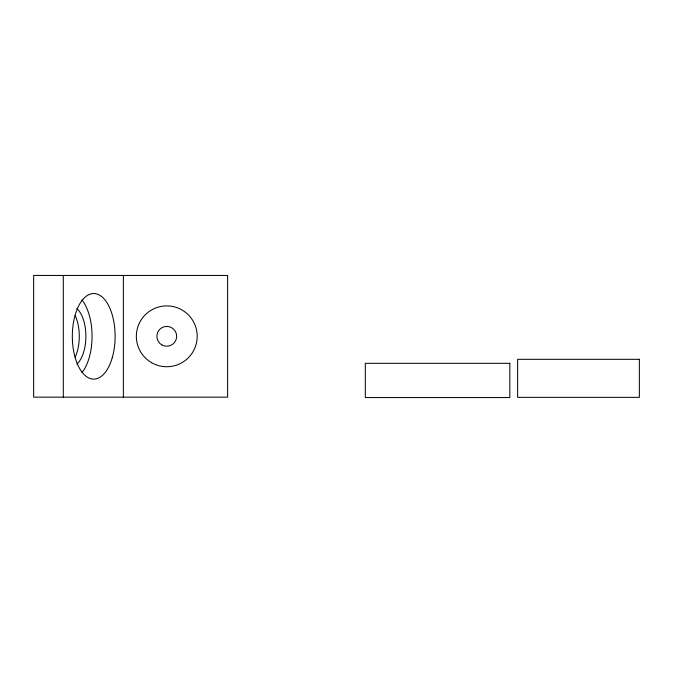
<?xml version="1.0" encoding="UTF-8"?>
<svg xmlns="http://www.w3.org/2000/svg" width="673" height="673" viewBox="0 0 673 673"><rect width="100%" height="100%" fill="white"/><g stroke="black" fill="none" stroke-linecap="round" stroke-linejoin="round"><path stroke-width="1.01" d="M123.369 275.45L123.369 397.163M63.296 275.45L63.296 397.163M75.225 315.612A30.428 15.21 -90 0 1 75.225 357.01M81.955 299.965A42.786 21.393 -90 0 1 81.955 372.649M76.857 308.512A30.428 15.21 -90 0 1 85.883 336.307A30.428 15.21 -90 0 1 76.857 364.101M227.625 275.45L33.65 275.45L33.65 397.163L227.625 397.163L227.625 275.45M639.35 359.323L517.638 359.323L517.638 397.356L639.35 397.356L639.35 359.323M509.84 363.311L365.313 363.311L365.313 397.55L509.84 397.55L509.84 363.311M161.823 344.87A9.893 9.893 0 0 0 176.663 336.307A9.893 9.893 0 0 0 161.823 327.743A9.893 9.893 0 0 0 161.823 344.87M151.56 362.663A30.428 30.428 0 0 0 197.197 336.307A30.428 30.428 0 0 0 151.56 309.959A30.428 30.428 0 0 0 151.56 362.663M112.248 357.708A42.786 21.393 -90 0 0 93.724 293.521A42.786 21.393 -90 0 0 75.191 357.708A42.786 21.393 -90 0 0 112.248 357.708"/></g></svg>
